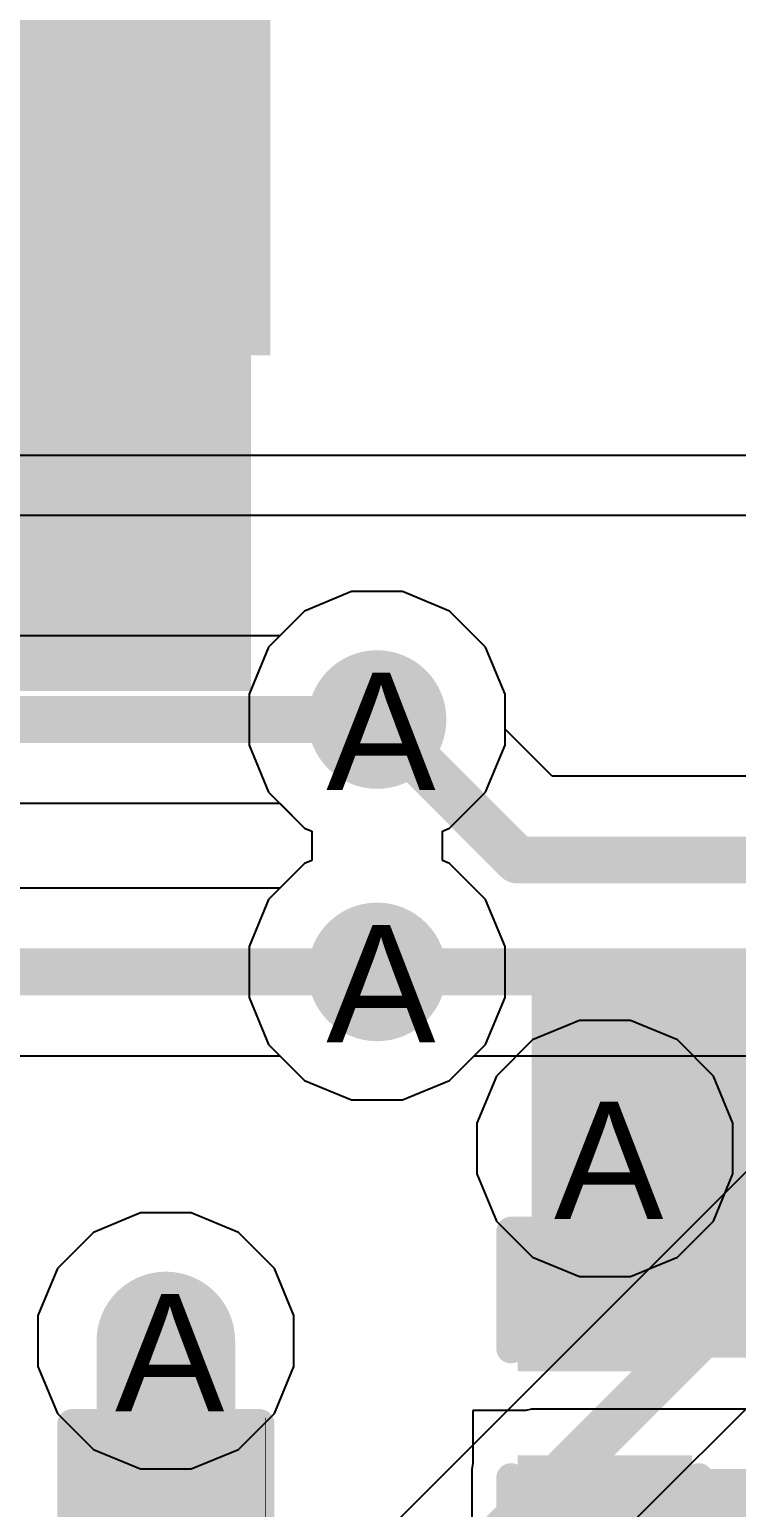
# Model space of a CAD drawing. Header units: inches. Extents: x 0 to 5271, y 0 to 5417.
# Drawn here: x 12.77 to 15.83, y 69.51 to 75.91 of the extents above; entities that cross this region are included whole.
import ezdxf

# ---------------------------------------------------------------- set-up
doc = ezdxf.new("R2010")
doc.units = ezdxf.units.IN
for name, color, linetype in [('Bottom Layer', 5, 'Continuous'), ('Bottom Overlay', 54, 'Continuous'), ('Bottom Paste', 16, 'Continuous'), ('Bottom Solder', 6, 'Continuous'), ('Drill Drawing', 1, 'Continuous'), ('L2_GND1', 16, 'Continuous'), ('L3_SIG1', 76, 'Continuous'), ('L4_PWR', 90, 'Continuous'), ('L5_GND2', 156, 'Continuous'), ('L6_SIG2', 130, 'Continuous'), ('L7_GND3', 216, 'Continuous'), ('Top Layer', 1, 'Continuous'), ('Via Holes', 16, 'Continuous')]:
    doc.layers.add(name, color=color, linetype=linetype)
doc.styles.add('Arial', font='', dxfattribs={"height": 0.2})
doc.styles.get('Arial').set_extended_font_data('Arial')

# ---------------------------------------------------------------- blocks, each defined once
blk = doc.blocks.new('TO_263_5__D2PAK__B_201')
at = {"layer": 'Bottom Layer'}
blk.add_hatch(color=5, dxfattribs=at).paths.add_polyline_path([(-5.59, 0.3825), (5.59, 0.3825), (5.59, -9.5275), (-5.59, -9.5275)])
at = {"layer": 'Bottom Paste'}
blk.add_hatch(color=16, dxfattribs=at).paths.add_polyline_path([(-5.59, 0.3825), (5.59, 0.3825), (5.59, -9.5275), (-5.59, -9.5275)])
at = {"layer": 'Bottom Solder'}
blk.add_hatch(color=6, dxfattribs=at).paths.add_polyline_path([(-5.6916, 0.4841), (5.6916, 0.4841), (5.6916, -9.6291), (-5.6916, -9.6291)])
at = {"layer": 'Bottom Overlay'}
for points in [[(-4.191, 1.27, 0.127, 0.127, 0), (-5.1562, 1.27, 0.127, 0.127, 0)], [(-5.1562, 1.27, 0.127, 0.127, 0), (-5.1562, 0.6096, 0.127, 0.127, 0)]]:
    blk.add_lwpolyline(points, format="xyseb", dxfattribs=at)
for points in [[(-5.1879, 1.27, 0.0635, 0.0635, 1), (-5.1244, 1.27, 0.0635, 0.0635, 1)], [(-5.1879, 1.27, 0.0635, 0.0635, 1), (-5.1244, 1.27, 0.0635, 0.0635, 1)], [(-5.1879, 0.6096, 0.0635, 0.0635, 1), (-5.1244, 0.6096, 0.0635, 0.0635, 1)]]:
    blk.add_lwpolyline(points, format="xyseb", close=True, dxfattribs=at)
blk = doc.blocks.new('R___0402_B_212')
at = {"layer": 'Bottom Layer'}
for points in [[(-0.2413, 0.3175), (-0.2413, -0.3175), (-0.6985, -0.3175), (-0.6985, 0.3175)], [(0.6985, 0.3175), (0.6985, -0.3175), (0.2413, -0.3175), (0.2413, 0.3175)]]:
    blk.add_hatch(color=5, dxfattribs=at).paths.add_polyline_path(points)
at = {"layer": 'Bottom Paste'}
for points in [[(-0.2413, 0.3175), (-0.2413, -0.3175), (-0.6985, -0.3175), (-0.6985, 0.3175)], [(0.6985, 0.3175), (0.6985, -0.3175), (0.2413, -0.3175), (0.2413, 0.3175)]]:
    blk.add_hatch(color=16, dxfattribs=at).paths.add_polyline_path(points)
at = {"layer": 'Bottom Solder'}
for points in [[(-0.1863, 0.3725), (-0.1863, -0.3725), (-0.7535, -0.3725), (-0.7535, 0.3725)], [(0.7535, 0.3725), (0.7535, -0.3725), (0.1863, -0.3725), (0.1863, 0.3725)]]:
    blk.add_hatch(color=6, dxfattribs=at).paths.add_polyline_path(points)
at = {"layer": 'Bottom Overlay'}
for points in [[(0.7874, 0.4064, 0.127, 0.127, 0), (-0.7874, 0.4064, 0.127, 0.127, 0)], [(-0.7874, -0.4064, 0.127, 0.127, 0), (-0.7874, 0.4064, 0.127, 0.127, 0)], [(0.7874, -0.4064, 0.127, 0.127, 0), (0.7874, 0.4064, 0.127, 0.127, 0)], [(0.8128, 0.4318, 0.00323, 0.00323, 0), (-0.8128, 0.4318, 0.00323, 0.00323, 0)], [(0.7874, -0.4064, 0.127, 0.127, 0), (-0.7874, -0.4064, 0.127, 0.127, 0)]]:
    blk.add_lwpolyline(points, format="xyseb", dxfattribs=at)
for points in [[(-0.8192, 0.4064, 0.0635, 0.0635, 1), (-0.7557, 0.4064, 0.0635, 0.0635, 1)], [(-0.8192, 0.4064, 0.0635, 0.0635, 1), (-0.7557, 0.4064, 0.0635, 0.0635, 1)], [(0.7556, 0.4064, 0.0635, 0.0635, 1), (0.8191, 0.4064, 0.0635, 0.0635, 1)], [(0.7556, 0.4064, 0.0635, 0.0635, 1), (0.8191, 0.4064, 0.0635, 0.0635, 1)], [(-0.8136, 0.4318, 0.00161, 0.00161, 1), (-0.812, 0.4318, 0.00161, 0.00161, 1)], [(0.812, 0.4318, 0.00161, 0.00161, 1), (0.8136, 0.4318, 0.00161, 0.00161, 1)], [(-0.8192, -0.4064, 0.0635, 0.0635, 1), (-0.7557, -0.4064, 0.0635, 0.0635, 1)], [(-0.8192, -0.4064, 0.0635, 0.0635, 1), (-0.7557, -0.4064, 0.0635, 0.0635, 1)], [(0.7556, -0.4064, 0.0635, 0.0635, 1), (0.8191, -0.4064, 0.0635, 0.0635, 1)], [(0.7556, -0.4064, 0.0635, 0.0635, 1), (0.8191, -0.4064, 0.0635, 0.0635, 1)]]:
    blk.add_lwpolyline(points, format="xyseb", close=True, dxfattribs=at)
blk = doc.blocks.new('____0402_B_255')
at = {"layer": 'Bottom Layer'}
for points in [[(-0.2413, 0.3175), (-0.2413, -0.3175), (-0.6985, -0.3175), (-0.6985, 0.3175)], [(0.6985, 0.3175), (0.6985, -0.3175), (0.2413, -0.3175), (0.2413, 0.3175)]]:
    blk.add_hatch(color=5, dxfattribs=at).paths.add_polyline_path(points)
at = {"layer": 'Bottom Paste'}
for points in [[(-0.2413, 0.3175), (-0.2413, -0.3175), (-0.6985, -0.3175), (-0.6985, 0.3175)], [(0.6985, 0.3175), (0.6985, -0.3175), (0.2413, -0.3175), (0.2413, 0.3175)]]:
    blk.add_hatch(color=16, dxfattribs=at).paths.add_polyline_path(points)
at = {"layer": 'Bottom Solder'}
for points in [[(-0.1813, 0.3775), (-0.1813, -0.3775), (-0.7585, -0.3775), (-0.7585, 0.3775)], [(0.7585, 0.3775), (0.7585, -0.3775), (0.1813, -0.3775), (0.1813, 0.3775)]]:
    blk.add_hatch(color=6, dxfattribs=at).paths.add_polyline_path(points)
at = {"layer": 'Bottom Overlay'}
for points in [[(-0.7874, 0.4064, 0.127, 0.127, 0), (-0.7874, -0.4064, 0.127, 0.127, 0)], [(-0.7874, 0.4064, 0.127, 0.127, 0), (-0.2794, 0.4064, 0.127, 0.127, 0)], [(0.2794, 0.4064, 0.127, 0.127, 0), (0.7874, 0.4064, 0.127, 0.127, 0)], [(0.7874, 0.4064, 0.127, 0.127, 0), (0.7874, -0.4064, 0.127, 0.127, 0)], [(-0.7874, -0.4064, 0.127, 0.127, 0), (-0.2794, -0.4064, 0.127, 0.127, 0)], [(0.2794, -0.4064, 0.127, 0.127, 0), (0.7874, -0.4064, 0.127, 0.127, 0)]]:
    blk.add_lwpolyline(points, format="xyseb", dxfattribs=at)
for points in [[(-0.8192, 0.4064, 0.0635, 0.0635, 1), (-0.7557, 0.4064, 0.0635, 0.0635, 1)], [(-0.8192, 0.4064, 0.0635, 0.0635, 1), (-0.7557, 0.4064, 0.0635, 0.0635, 1)], [(-0.3112, 0.4064, 0.0635, 0.0635, 1), (-0.2477, 0.4064, 0.0635, 0.0635, 1)], [(0.2476, 0.4064, 0.0635, 0.0635, 1), (0.3111, 0.4064, 0.0635, 0.0635, 1)], [(0.7556, 0.4064, 0.0635, 0.0635, 1), (0.8191, 0.4064, 0.0635, 0.0635, 1)], [(0.7556, 0.4064, 0.0635, 0.0635, 1), (0.8191, 0.4064, 0.0635, 0.0635, 1)], [(-0.8192, -0.4064, 0.0635, 0.0635, 1), (-0.7557, -0.4064, 0.0635, 0.0635, 1)], [(-0.8192, -0.4064, 0.0635, 0.0635, 1), (-0.7557, -0.4064, 0.0635, 0.0635, 1)], [(-0.3112, -0.4064, 0.0635, 0.0635, 1), (-0.2477, -0.4064, 0.0635, 0.0635, 1)], [(0.2476, -0.4064, 0.0635, 0.0635, 1), (0.3111, -0.4064, 0.0635, 0.0635, 1)], [(0.7556, -0.4064, 0.0635, 0.0635, 1), (0.8191, -0.4064, 0.0635, 0.0635, 1)], [(0.7556, -0.4064, 0.0635, 0.0635, 1), (0.8191, -0.4064, 0.0635, 0.0635, 1)]]:
    blk.add_lwpolyline(points, format="xyseb", close=True, dxfattribs=at)

msp = doc.modelspace()

# ---------------------------------------------------------------- hatches: boundary and pattern name
at = {"layer": 'Bottom Layer'}
for points in [[(2.5146, 73.0463), (13.7287, 73.0463), (13.7287, 75.2856), (2.5146, 75.2856)], [(14.9434, 70.1623), (20.0553, 70.1623), (20.0553, 71.9168), (14.9434, 71.9168)], [(14.9608, 70.3909), (15.5619, 70.3909), (15.5619, 71.0669), (14.9608, 71.0669)], [(13.0604, 69.5579), (13.6614, 69.5579), (13.6614, 70.2339), (13.0604, 70.2339)], [(14.9434, 67.7672), (26.676, 67.7672), (26.676, 69.6797), (14.9434, 69.6797)]]:
    msp.add_hatch(color=5, dxfattribs=at).paths.add_polyline_path(points)
h = msp.add_hatch(color=5, dxfattribs=at)
edge = h.paths.add_edge_path()
edge.add_arc((14.2748, 72.9234), 0.3, 0, 360)
h = msp.add_hatch(color=5, dxfattribs=at)
edge = h.paths.add_edge_path()
edge.add_arc((14.2748, 71.8312), 0.3, 0, 360)
h = msp.add_hatch(color=5, dxfattribs=at)
edge = h.paths.add_edge_path()
edge.add_arc((15.2609, 71.0669), 0.3, 0, 360)
h = msp.add_hatch(color=5, dxfattribs=at)
edge = h.paths.add_edge_path()
edge.add_arc((13.3604, 70.2339), 0.3, 0, 360)
at = {"layer": 'L2_GND1'}
h = msp.add_hatch(color=16, dxfattribs=at)
edge = h.paths.add_edge_path()
edge.add_arc((14.2748, 72.9234), 0.3, 0, 360)
h = msp.add_hatch(color=16, dxfattribs=at)
edge = h.paths.add_edge_path()
edge.add_arc((14.2748, 71.8312), 0.3, 0, 360)
h = msp.add_hatch(color=16, dxfattribs=at)
edge = h.paths.add_edge_path()
edge.add_arc((15.2609, 71.0669), 0.3, 0, 360)
h = msp.add_hatch(color=16, dxfattribs=at)
edge = h.paths.add_edge_path()
edge.add_arc((13.3604, 70.2339), 0.3, 0, 360)
at = {"layer": 'L3_SIG1'}
h = msp.add_hatch(color=76, dxfattribs=at)
edge = h.paths.add_edge_path()
edge.add_arc((14.2748, 72.9234), 0.3, 0, 360)
h = msp.add_hatch(color=76, dxfattribs=at)
edge = h.paths.add_edge_path()
edge.add_arc((14.2748, 71.8312), 0.3, 0, 360)
h = msp.add_hatch(color=76, dxfattribs=at)
edge = h.paths.add_edge_path()
edge.add_arc((15.2609, 71.0669), 0.3, 0, 360)
h = msp.add_hatch(color=76, dxfattribs=at)
edge = h.paths.add_edge_path()
edge.add_arc((13.3604, 70.2339), 0.3, 0, 360)
at = {"layer": 'L4_PWR'}
h = msp.add_hatch(color=90, dxfattribs=at)
edge = h.paths.add_edge_path()
edge.add_arc((14.2748, 72.9234), 0.3, 0, 360)
h = msp.add_hatch(color=90, dxfattribs=at)
edge = h.paths.add_edge_path()
edge.add_arc((14.2748, 71.8312), 0.3, 0, 360)
h = msp.add_hatch(color=90, dxfattribs=at)
edge = h.paths.add_edge_path()
edge.add_arc((15.2609, 71.0669), 0.3, 0, 360)
h = msp.add_hatch(color=90, dxfattribs=at)
edge = h.paths.add_edge_path()
edge.add_arc((13.3604, 70.2339), 0.3, 0, 360)
at = {"layer": 'L5_GND2'}
h = msp.add_hatch(color=156, dxfattribs=at)
edge = h.paths.add_edge_path()
edge.add_arc((14.2748, 72.9234), 0.3, 0, 360)
h = msp.add_hatch(color=156, dxfattribs=at)
edge = h.paths.add_edge_path()
edge.add_arc((14.2748, 71.8312), 0.3, 0, 360)
h = msp.add_hatch(color=156, dxfattribs=at)
edge = h.paths.add_edge_path()
edge.add_arc((15.2609, 71.0669), 0.3, 0, 360)
h = msp.add_hatch(color=156, dxfattribs=at)
edge = h.paths.add_edge_path()
edge.add_arc((13.3604, 70.2339), 0.3, 0, 360)
at = {"layer": 'L6_SIG2'}
h = msp.add_hatch(color=130, dxfattribs=at)
edge = h.paths.add_edge_path()
edge.add_arc((14.2748, 72.9234), 0.3, 0, 360)
h = msp.add_hatch(color=130, dxfattribs=at)
edge = h.paths.add_edge_path()
edge.add_arc((14.2748, 71.8312), 0.3, 0, 360)
h = msp.add_hatch(color=130, dxfattribs=at)
edge = h.paths.add_edge_path()
edge.add_arc((15.2609, 71.0669), 0.3, 0, 360)
h = msp.add_hatch(color=130, dxfattribs=at)
edge = h.paths.add_edge_path()
edge.add_arc((13.3604, 70.2339), 0.3, 0, 360)
at = {"layer": 'L7_GND3'}
h = msp.add_hatch(color=216, dxfattribs=at)
edge = h.paths.add_edge_path()
edge.add_arc((14.2748, 72.9234), 0.3, 0, 360)
h = msp.add_hatch(color=216, dxfattribs=at)
edge = h.paths.add_edge_path()
edge.add_arc((14.2748, 71.8312), 0.3, 0, 360)
h = msp.add_hatch(color=216, dxfattribs=at)
edge = h.paths.add_edge_path()
edge.add_arc((15.2609, 71.0669), 0.3, 0, 360)
h = msp.add_hatch(color=216, dxfattribs=at)
edge = h.paths.add_edge_path()
edge.add_arc((13.3604, 70.2339), 0.3, 0, 360)
at = {"layer": 'Top Layer'}
h = msp.add_hatch(color=1, dxfattribs=at)
edge = h.paths.add_edge_path()
edge.add_arc((14.2748, 72.9234), 0.3, 0, 360)
h = msp.add_hatch(color=1, dxfattribs=at)
edge = h.paths.add_edge_path()
edge.add_arc((14.2748, 71.8312), 0.3, 0, 360)
h = msp.add_hatch(color=1, dxfattribs=at)
edge = h.paths.add_edge_path()
edge.add_arc((15.2609, 71.0669), 0.3, 0, 360)
h = msp.add_hatch(color=1, dxfattribs=at)
edge = h.paths.add_edge_path()
edge.add_arc((13.3604, 70.2339), 0.3, 0, 360)
at = {"layer": 'Via Holes'}
h = msp.add_hatch(color=7, dxfattribs=at)
edge = h.paths.add_edge_path()
edge.add_arc((14.2748, 72.9234), 0.15, 0, 360)
h = msp.add_hatch(color=7, dxfattribs=at)
edge = h.paths.add_edge_path()
edge.add_arc((14.2748, 71.8312), 0.15, 0, 360)
h = msp.add_hatch(color=7, dxfattribs=at)
edge = h.paths.add_edge_path()
edge.add_arc((15.2609, 71.0669), 0.15, 0, 360)
h = msp.add_hatch(color=7, dxfattribs=at)
edge = h.paths.add_edge_path()
edge.add_arc((13.3604, 70.2339), 0.15, 0, 360)

# ---------------------------------------------------------------- linework, layer by layer
at = {"layer": 'Bottom Layer'}
for p, q in [((14.1646, 73.4774), (13.961, 73.3931)), ((14.385, 73.4774), (14.1646, 73.4774)), ((14.5886, 73.3931), (14.385, 73.4774)), ((13.961, 73.3931), (13.8051, 73.2372)), ((14.7445, 73.2372), (14.5886, 73.3931)), ((13.8051, 73.2372), (13.7208, 73.0336)), ((14.8288, 73.0336), (14.7445, 73.2372)), ((13.7208, 73.0336), (13.7208, 72.8132)), ((14.8288, 72.8132), (14.8288, 73.0336)), ((13.7208, 72.8132), (13.8051, 72.6096)), ((14.7445, 72.6096), (14.8288, 72.8132)), ((13.8051, 72.6096), (13.961, 72.4537)), ((14.5886, 72.4537), (14.7445, 72.6096)), ((13.961, 72.4537), (13.9922, 72.4408)), ((13.9922, 72.4408), (13.9922, 72.3138)), ((14.5574, 72.4408), (14.5886, 72.4537)), ((14.5574, 72.3138), (14.5574, 72.4408)), ((13.961, 72.3009), (13.8051, 72.145)), ((13.9922, 72.3138), (13.961, 72.3009)), ((14.5886, 72.3009), (14.5574, 72.3138)), ((14.7445, 72.145), (14.5886, 72.3009)), ((13.8051, 72.145), (13.7208, 71.9414)), ((14.8288, 71.9414), (14.7445, 72.145)), ((13.7208, 71.9414), (13.7208, 71.721)), ((14.8288, 71.721), (14.8288, 71.9414)), ((13.7208, 71.721), (13.8051, 71.5174)), ((14.7445, 71.5174), (14.8288, 71.721)), ((13.8051, 71.5174), (13.961, 71.3615)), ((14.5886, 71.3615), (14.7445, 71.5174)), ((13.961, 71.3615), (14.1646, 71.2772)), ((14.385, 71.2772), (14.5886, 71.3615)), ((14.1646, 71.2772), (14.385, 71.2772)), ((14.9184, 69.9337), (14.6894, 69.9337)), ((14.6894, 69.9337), (14.6894, 69.7047)), ((14.9434, 69.9387), (14.9184, 69.9337)), ((20.5486, 69.9387), (14.9434, 69.9387)), ((14.6894, 69.7047), (14.6844, 69.6797)), ((14.6844, 69.6797), (14.6844, 68.8332))]:
    msp.add_line(p, q, dxfattribs=at)
at = {"layer": 'L2_GND1'}
for p, q in [((14.1646, 73.4774), (13.961, 73.3931)), ((14.385, 73.4774), (14.1646, 73.4774)), ((14.5886, 73.3931), (14.385, 73.4774)), ((13.961, 73.3931), (13.8051, 73.2372)), ((14.7445, 73.2372), (14.5886, 73.3931)), ((13.8051, 73.2372), (13.7208, 73.0336)), ((14.8288, 73.0336), (14.7445, 73.2372)), ((13.7208, 73.0336), (13.7208, 72.8132)), ((14.8288, 72.8132), (14.8288, 73.0336)), ((13.7208, 72.8132), (13.8051, 72.6096)), ((14.7445, 72.6096), (14.8288, 72.8132)), ((13.8051, 72.6096), (13.961, 72.4537)), ((14.5886, 72.4537), (14.7445, 72.6096)), ((13.961, 72.4537), (13.9922, 72.4408)), ((13.9922, 72.4408), (13.9922, 72.3138)), ((14.5574, 72.4408), (14.5886, 72.4537)), ((14.5574, 72.3138), (14.5574, 72.4408)), ((13.961, 72.3009), (13.8051, 72.145)), ((13.9922, 72.3138), (13.961, 72.3009)), ((14.5886, 72.3009), (14.5574, 72.3138)), ((14.7445, 72.145), (14.5886, 72.3009)), ((13.8051, 72.145), (13.7208, 71.9414)), ((14.8288, 71.9414), (14.7445, 72.145)), ((13.7208, 71.9414), (13.7208, 71.721)), ((14.8288, 71.721), (14.8288, 71.9414)), ((13.7208, 71.721), (13.8051, 71.5174)), ((14.7445, 71.5174), (14.8288, 71.721)), ((13.8051, 71.5174), (13.961, 71.3615)), ((14.5886, 71.3615), (14.7445, 71.5174)), ((13.961, 71.3615), (14.1646, 71.2772)), ((14.385, 71.2772), (14.5886, 71.3615)), ((14.1646, 71.2772), (14.385, 71.2772))]:
    msp.add_line(p, q, dxfattribs=at)
at = {"layer": 'L3_SIG1'}
for p, q in [((16.38, 74.0664), (9.0625, 74.0664)), ((9.0625, 73.8074), (16.38, 73.8074)), ((14.1646, 73.4774), (13.961, 73.3931)), ((14.385, 73.4774), (14.1646, 73.4774)), ((14.5886, 73.3931), (14.385, 73.4774)), ((13.961, 73.3931), (13.8051, 73.2372)), ((14.7445, 73.2372), (14.5886, 73.3931)), ((13.8051, 73.2372), (13.7208, 73.0336)), ((14.8288, 73.0336), (14.7445, 73.2372)), ((13.7208, 73.0336), (13.7208, 72.8132)), ((14.8288, 72.8822), (14.8288, 73.0336)), ((15.0329, 72.6781), (14.8288, 72.8822)), ((13.7208, 72.8132), (13.8051, 72.6096)), ((45.7239, 72.6781), (15.0329, 72.6781)), ((13.8051, 72.6096), (13.961, 72.4537)), ((13.961, 72.4537), (13.9922, 72.4408)), ((13.9922, 72.4408), (13.9922, 72.3138)), ((13.961, 72.3009), (13.8051, 72.145)), ((13.9922, 72.3138), (13.961, 72.3009)), ((13.8051, 72.145), (13.7208, 71.9414)), ((13.7208, 71.9414), (13.7208, 71.721)), ((13.7208, 71.721), (13.8051, 71.5174)), ((13.8051, 71.5174), (13.961, 71.3615)), ((14.5886, 71.3615), (14.6957, 71.4686)), ((14.6957, 71.4686), (16.2082, 71.4686)), ((13.961, 71.3615), (14.1646, 71.2772)), ((16.2568, 71.3513), (14.0776, 69.1721)), ((14.385, 71.2772), (14.5886, 71.3615)), ((14.1646, 71.2772), (14.385, 71.2772)), ((15.3775, 69.4465), (16.8312, 70.9002))]:
    msp.add_line(p, q, dxfattribs=at)
for points in [[(14.2748, 72.9234, 0.2032, 0.2032, 0), (14.8827, 72.3155, 0.2032, 0.2032, 0)], [(14.8827, 72.3155, 0.2032, 0.2032, 0), (45.8741, 72.3155, 0.2032, 0.2032, 0)], [(14.2748, 71.8312, 0.2032, 0.2032, 0), (46.2771, 71.8312, 0.2032, 0.2032, 0)], [(14.0364, 68.6181, 0.2032, 0.2032, 0), (16.6811, 71.2628, 0.2032, 0.2032, 0)]]:
    msp.add_lwpolyline(points, format="xyseb", dxfattribs=at)
for points in [[(14.224, 72.9234, 0.1016, 0.1016, 1), (14.3256, 72.9234, 0.1016, 0.1016, 1)], [(14.8319, 72.3155, 0.1016, 0.1016, 1), (14.9335, 72.3155, 0.1016, 0.1016, 1)], [(14.8319, 72.3155, 0.1016, 0.1016, 1), (14.9335, 72.3155, 0.1016, 0.1016, 1)], [(14.224, 71.8312, 0.1016, 0.1016, 1), (14.3256, 71.8312, 0.1016, 0.1016, 1)]]:
    msp.add_lwpolyline(points, format="xyseb", close=True, dxfattribs=at)
at = {"layer": 'L4_PWR'}
for p, q in [((14.1646, 73.4774), (13.961, 73.3931)), ((14.385, 73.4774), (14.1646, 73.4774)), ((14.5886, 73.3931), (14.385, 73.4774)), ((13.961, 73.3931), (13.8051, 73.2372)), ((14.7445, 73.2372), (14.5886, 73.3931)), ((13.8051, 73.2372), (13.7208, 73.0336)), ((14.8288, 73.0336), (14.7445, 73.2372)), ((13.7208, 73.0336), (13.7208, 72.8132)), ((14.8288, 72.8132), (14.8288, 73.0336)), ((13.7208, 72.8132), (13.8051, 72.6096)), ((14.7445, 72.6096), (14.8288, 72.8132)), ((13.8051, 72.6096), (13.961, 72.4537)), ((14.5886, 72.4537), (14.7445, 72.6096)), ((13.961, 72.4537), (13.9922, 72.4408)), ((13.9922, 72.4408), (13.9922, 72.3138)), ((14.5574, 72.4408), (14.5886, 72.4537)), ((14.5574, 72.3138), (14.5574, 72.4408)), ((13.961, 72.3009), (13.8051, 72.145)), ((13.9922, 72.3138), (13.961, 72.3009)), ((14.5886, 72.3009), (14.5574, 72.3138)), ((14.7445, 72.145), (14.5886, 72.3009)), ((13.8051, 72.145), (13.7208, 71.9414)), ((14.8288, 71.9414), (14.7445, 72.145)), ((13.7208, 71.9414), (13.7208, 71.721)), ((14.8288, 71.721), (14.8288, 71.9414)), ((13.7208, 71.721), (13.8051, 71.5174)), ((14.7445, 71.5174), (14.8288, 71.721)), ((15.1507, 71.6209), (14.9471, 71.5366)), ((15.3711, 71.6209), (15.1507, 71.6209)), ((15.5747, 71.5366), (15.3711, 71.6209)), ((13.8051, 71.5174), (13.961, 71.3615)), ((14.5886, 71.3615), (14.7445, 71.5174)), ((14.9471, 71.5366), (14.7912, 71.3807)), ((15.7305, 71.3807), (15.5747, 71.5366)), ((13.961, 71.3615), (14.1646, 71.2772)), ((14.385, 71.2772), (14.5886, 71.3615)), ((14.7912, 71.3807), (14.7069, 71.1771)), ((15.8149, 71.1771), (15.7305, 71.3807)), ((14.1646, 71.2772), (14.385, 71.2772)), ((14.7069, 71.1771), (14.7069, 70.9567)), ((15.8149, 70.9567), (15.8149, 71.1771)), ((14.7069, 70.9567), (14.7912, 70.7531)), ((15.7305, 70.7531), (15.8149, 70.9567)), ((13.2502, 70.7879), (13.0466, 70.7036)), ((13.4706, 70.7879), (13.2502, 70.7879)), ((13.6742, 70.7036), (13.4706, 70.7879)), ((14.7912, 70.7531), (14.9471, 70.5973)), ((15.5747, 70.5973), (15.7305, 70.7531)), ((13.0466, 70.7036), (12.8907, 70.5477)), ((13.8301, 70.5477), (13.6742, 70.7036)), ((14.9471, 70.5973), (15.1507, 70.5129)), ((15.3711, 70.5129), (15.5747, 70.5973)), ((12.8907, 70.5477), (12.8064, 70.3441)), ((13.9144, 70.3441), (13.8301, 70.5477)), ((15.1507, 70.5129), (15.3711, 70.5129)), ((12.8064, 70.3441), (12.8064, 70.1237)), ((13.9144, 70.1237), (13.9144, 70.3441)), ((12.8064, 70.1237), (12.8907, 69.9201)), ((13.8301, 69.9201), (13.9144, 70.1237)), ((12.8907, 69.9201), (13.0466, 69.7642)), ((13.6742, 69.7642), (13.8301, 69.9201)), ((13.0466, 69.7642), (13.2502, 69.6799)), ((13.4706, 69.6799), (13.6742, 69.7642)), ((13.2502, 69.6799), (13.4706, 69.6799))]:
    msp.add_line(p, q, dxfattribs=at)
at = {"layer": 'L5_GND2'}
for p, q in [((14.1646, 73.4774), (13.961, 73.3931)), ((14.385, 73.4774), (14.1646, 73.4774)), ((14.5886, 73.3931), (14.385, 73.4774)), ((13.961, 73.3931), (13.8051, 73.2372)), ((14.7445, 73.2372), (14.5886, 73.3931)), ((13.8051, 73.2372), (13.7208, 73.0336)), ((14.8288, 73.0336), (14.7445, 73.2372)), ((13.7208, 73.0336), (13.7208, 72.8132)), ((14.8288, 72.8132), (14.8288, 73.0336)), ((13.7208, 72.8132), (13.8051, 72.6096)), ((14.7445, 72.6096), (14.8288, 72.8132)), ((13.8051, 72.6096), (13.961, 72.4537)), ((14.5886, 72.4537), (14.7445, 72.6096)), ((13.961, 72.4537), (13.9922, 72.4408)), ((13.9922, 72.4408), (13.9922, 72.3138)), ((14.5574, 72.4408), (14.5886, 72.4537)), ((14.5574, 72.3138), (14.5574, 72.4408)), ((13.961, 72.3009), (13.8051, 72.145)), ((13.9922, 72.3138), (13.961, 72.3009)), ((14.5886, 72.3009), (14.5574, 72.3138)), ((14.7445, 72.145), (14.5886, 72.3009)), ((13.8051, 72.145), (13.7208, 71.9414)), ((14.8288, 71.9414), (14.7445, 72.145)), ((13.7208, 71.9414), (13.7208, 71.721)), ((14.8288, 71.721), (14.8288, 71.9414)), ((13.7208, 71.721), (13.8051, 71.5174)), ((14.7445, 71.5174), (14.8288, 71.721)), ((13.8051, 71.5174), (13.961, 71.3615)), ((14.5886, 71.3615), (14.7445, 71.5174)), ((13.961, 71.3615), (14.1646, 71.2772)), ((14.385, 71.2772), (14.5886, 71.3615)), ((14.1646, 71.2772), (14.385, 71.2772))]:
    msp.add_line(p, q, dxfattribs=at)
at = {"layer": 'L6_SIG2'}
for p, q in [((14.1646, 73.4774), (13.961, 73.3931)), ((14.385, 73.4774), (14.1646, 73.4774)), ((14.5886, 73.3931), (14.385, 73.4774)), ((13.961, 73.3931), (13.8051, 73.2372)), ((14.7445, 73.2372), (14.5886, 73.3931)), ((13.8051, 73.2372), (13.7208, 73.0336)), ((14.8288, 73.0336), (14.7445, 73.2372)), ((13.7208, 73.0336), (13.7208, 72.8132)), ((14.8288, 72.8132), (14.8288, 73.0336)), ((13.7208, 72.8132), (13.8051, 72.6096)), ((14.7445, 72.6096), (14.8288, 72.8132)), ((13.8051, 72.6096), (13.961, 72.4537)), ((14.5886, 72.4537), (14.7445, 72.6096)), ((13.961, 72.4537), (13.9922, 72.4408)), ((13.9922, 72.4408), (13.9922, 72.3138)), ((14.5574, 72.4408), (14.5886, 72.4537)), ((14.5574, 72.3138), (14.5574, 72.4408)), ((13.961, 72.3009), (13.8051, 72.145)), ((13.9922, 72.3138), (13.961, 72.3009)), ((14.5886, 72.3009), (14.5574, 72.3138)), ((14.7445, 72.145), (14.5886, 72.3009)), ((13.8051, 72.145), (13.7208, 71.9414)), ((14.8288, 71.9414), (14.7445, 72.145)), ((13.7208, 71.9414), (13.7208, 71.721)), ((14.8288, 71.721), (14.8288, 71.9414)), ((13.7208, 71.721), (13.8051, 71.5174)), ((14.7445, 71.5174), (14.8288, 71.721)), ((13.8051, 71.5174), (13.961, 71.3615)), ((14.5886, 71.3615), (14.7445, 71.5174)), ((13.961, 71.3615), (14.1646, 71.2772)), ((14.385, 71.2772), (14.5886, 71.3615)), ((14.1646, 71.2772), (14.385, 71.2772))]:
    msp.add_line(p, q, dxfattribs=at)
at = {"layer": 'L7_GND3'}
for p, q in [((14.1646, 73.4774), (13.961, 73.3931)), ((14.385, 73.4774), (14.1646, 73.4774)), ((14.5886, 73.3931), (14.385, 73.4774)), ((13.961, 73.3931), (13.8051, 73.2372)), ((14.7445, 73.2372), (14.5886, 73.3931)), ((13.8051, 73.2372), (13.7208, 73.0336)), ((14.8288, 73.0336), (14.7445, 73.2372)), ((13.7208, 73.0336), (13.7208, 72.8132)), ((14.8288, 72.8132), (14.8288, 73.0336)), ((13.7208, 72.8132), (13.8051, 72.6096)), ((14.7445, 72.6096), (14.8288, 72.8132)), ((13.8051, 72.6096), (13.961, 72.4537)), ((14.5886, 72.4537), (14.7445, 72.6096)), ((13.961, 72.4537), (13.9922, 72.4408)), ((13.9922, 72.4408), (13.9922, 72.3138)), ((14.5574, 72.4408), (14.5886, 72.4537)), ((14.5574, 72.3138), (14.5574, 72.4408)), ((13.961, 72.3009), (13.8051, 72.145)), ((13.9922, 72.3138), (13.961, 72.3009)), ((14.5886, 72.3009), (14.5574, 72.3138)), ((14.7445, 72.145), (14.5886, 72.3009)), ((13.8051, 72.145), (13.7208, 71.9414)), ((14.8288, 71.9414), (14.7445, 72.145)), ((13.7208, 71.9414), (13.7208, 71.721)), ((14.8288, 71.721), (14.8288, 71.9414)), ((13.7208, 71.721), (13.8051, 71.5174)), ((14.7445, 71.5174), (14.8288, 71.721)), ((13.8051, 71.5174), (13.961, 71.3615)), ((14.5886, 71.3615), (14.7445, 71.5174)), ((13.961, 71.3615), (14.1646, 71.2772)), ((14.385, 71.2772), (14.5886, 71.3615)), ((14.1646, 71.2772), (14.385, 71.2772))]:
    msp.add_line(p, q, dxfattribs=at)
at = {"layer": 'Top Layer'}
for p, q in [((14.1646, 73.4774), (13.961, 73.3931)), ((14.385, 73.4774), (14.1646, 73.4774)), ((14.5886, 73.3931), (14.385, 73.4774)), ((13.961, 73.3931), (13.8539, 73.286)), ((14.7445, 73.2372), (14.5886, 73.3931)), ((13.8539, 73.286), (11.631, 73.286)), ((14.8288, 73.0336), (14.7445, 73.2372)), ((14.8288, 72.8132), (14.8288, 73.0336)), ((14.7445, 72.6096), (14.8288, 72.8132)), ((14.5886, 72.4537), (14.7445, 72.6096)), ((11.4808, 72.5608), (13.8539, 72.5608)), ((13.8539, 72.5608), (13.961, 72.4537)), ((13.961, 72.4537), (13.9922, 72.4408)), ((13.9922, 72.4408), (13.9922, 72.3138)), ((14.5574, 72.4408), (14.5886, 72.4537)), ((14.5574, 72.3138), (14.5574, 72.4408)), ((13.961, 72.3009), (13.8539, 72.1938)), ((13.9922, 72.3138), (13.961, 72.3009)), ((14.5886, 72.3009), (14.5574, 72.3138)), ((14.7445, 72.145), (14.5886, 72.3009)), ((13.8539, 72.1938), (9.4794, 72.1938)), ((14.8288, 71.9414), (14.7445, 72.145)), ((14.8288, 71.721), (14.8288, 71.9414)), ((14.7445, 71.5174), (14.8288, 71.721)), ((14.5886, 71.3615), (14.7445, 71.5174)), ((9.4794, 71.4686), (13.8539, 71.4686)), ((13.8539, 71.4686), (13.961, 71.3615)), ((13.961, 71.3615), (14.1646, 71.2772)), ((14.385, 71.2772), (14.5886, 71.3615)), ((14.1646, 71.2772), (14.385, 71.2772))]:
    msp.add_line(p, q, dxfattribs=at)
for points in [[(11.4808, 72.9234, 0.2032, 0.2032, 0), (14.2748, 72.9234, 0.2032, 0.2032, 0)], [(9.0092, 71.8312, 0.2032, 0.2032, 0), (14.2748, 71.8312, 0.2032, 0.2032, 0)]]:
    msp.add_lwpolyline(points, format="xyseb", dxfattribs=at)
for points in [[(14.224, 72.9234, 0.1016, 0.1016, 1), (14.3256, 72.9234, 0.1016, 0.1016, 1)], [(14.224, 71.8312, 0.1016, 0.1016, 1), (14.3256, 71.8312, 0.1016, 0.1016, 1)]]:
    msp.add_lwpolyline(points, format="xyseb", close=True, dxfattribs=at)

# ---------------------------------------------------------------- block references
for name, p, rotation in [('TO_263_5__D2PAK__B_201', (8.1213, 74.9834), 180), ('____0402_B_255', (15.2609, 69.921), 90), ('R___0402_B_212', (13.3604, 69.088), 270)]:
    msp.add_blockref(name, p, dxfattribs=dict(rotation=rotation))

# ---------------------------------------------------------------- texts
at = {"layer": 'Drill Drawing', "style": 'Arial'}
for p in [(14.0547, 72.6187), (14.0547, 71.5265), (15.0408, 70.7622), (13.1403, 69.9292)]:
    msp.add_text('A', height=0.508, dxfattribs=at).set_placement(p)

doc.saveas('drawing.dxf')
